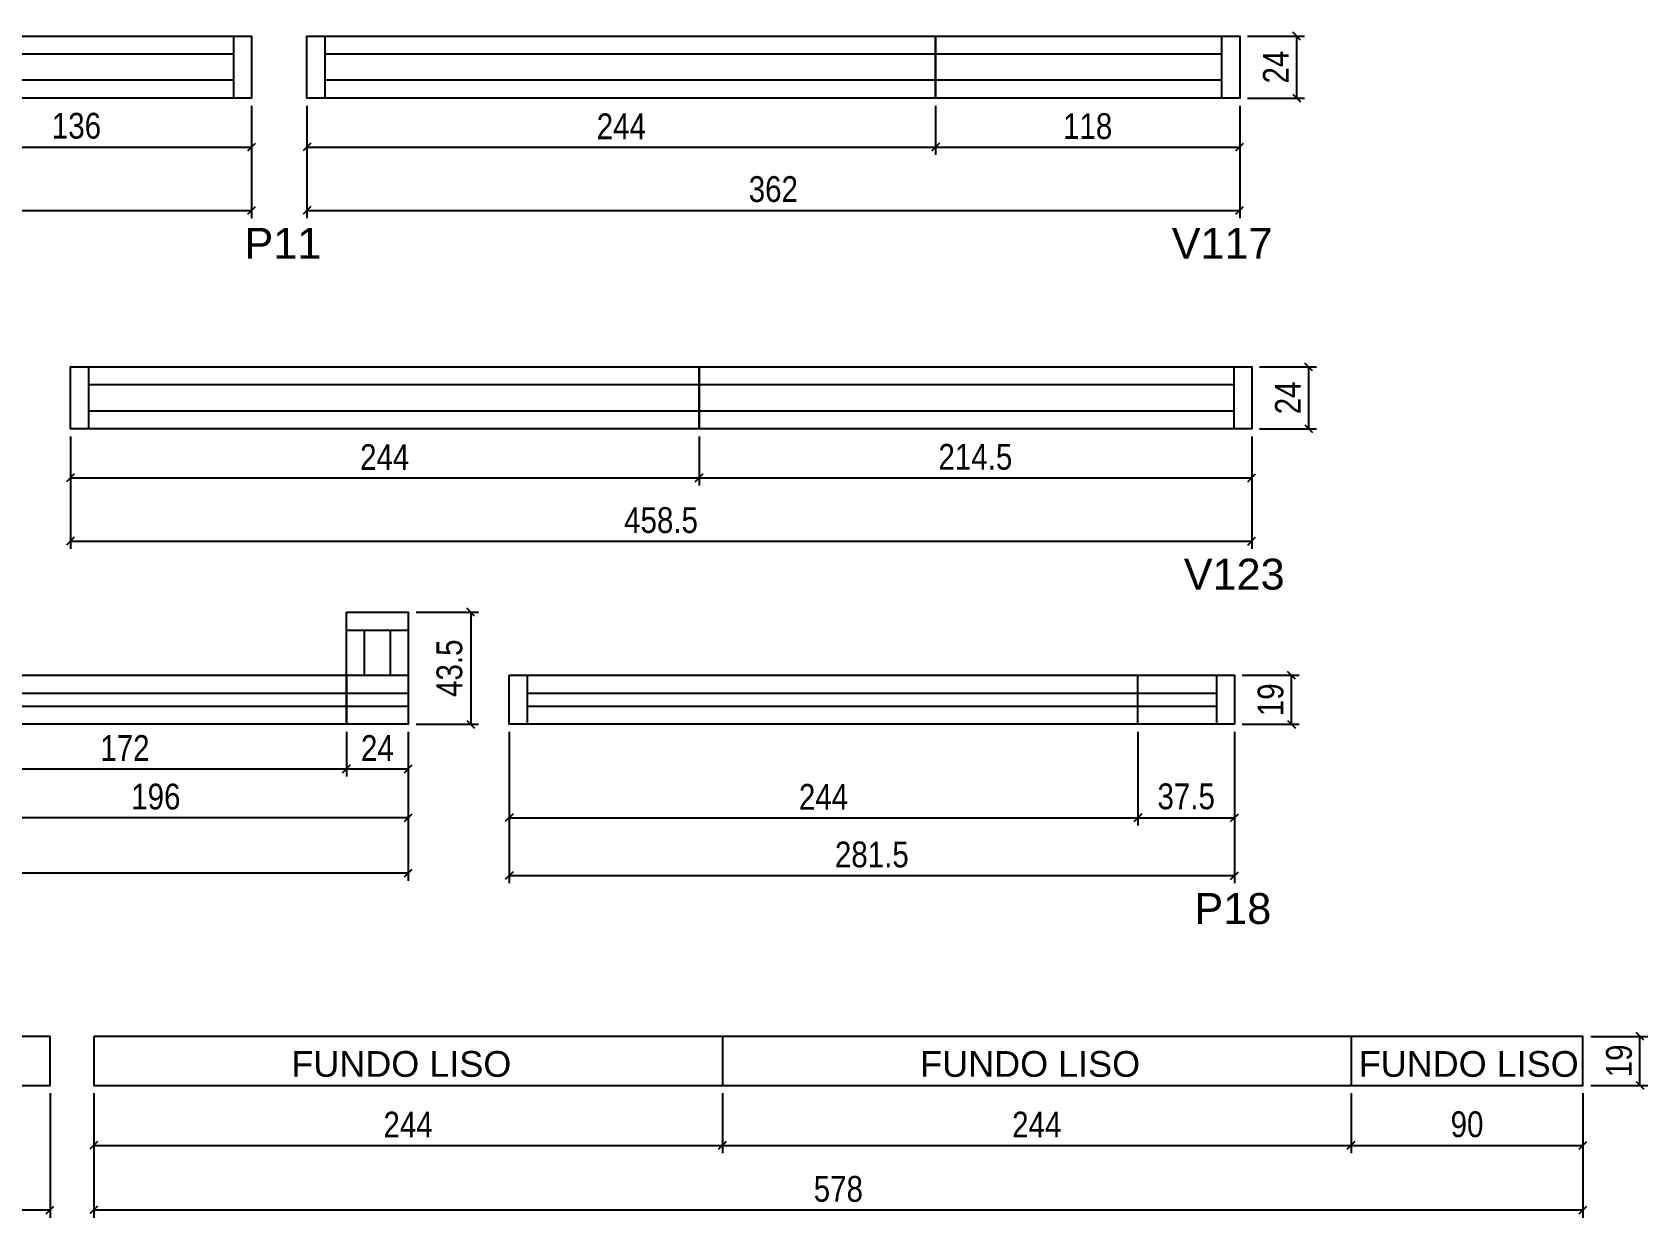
# Model space of a CAD drawing. Extents: x 1665 to 3026, y 15883 to 17753.
# Drawn here: x 2399 to 3026, y 17268 to 17729 of the extents above; entities that cross this region are included whole.
import ezdxf

# ---------------------------------------------------------------- set-up
doc = ezdxf.new("R2010")
doc.units = 0
for name, color, linetype in [('5', 5, 'Continuous'), ('COTA', 241, 'Continuous'), ('NOMENCLATURA', 7, 'Continuous'), ('Painéis', 200, 'Continuous'), ('SARR_2.2x7', 40, 'Continuous')]:
    doc.layers.add(name, color=color, linetype=linetype)
doc.styles.add('COTA TECNICA', font='techl___.ttf', dxfattribs={"height": 10})
doc.styles.add('COTA TECNICA-50', font='techl___.ttf', dxfattribs={"height": 10})
doc.styles.get("Standard").update_dxf_attribs({"font": 'arial.ttf'})
doc.dimstyles.new('COTA PAINEL-50', dxfattribs={"dimtxt": 10, "dimasz": 3, "dimexe": 3, "dimexo": 3, "dimgap": 3, "dimtad": 1, "dimdec": 1, "dimzin": 12, "dimdsep": 46, "dimtxsty": 'COTA TECNICA-50', "dimblk1": 'OBLIQUE', "dimblk2": 'OBLIQUE', "dimsah": 1, "dimcen": 0.9, "dimclrd": 4, "dimclre": 4, "dimclrt": 240, "dimadec": 1, "dimazin": 3, "dimtfac": 1, "dimtdec": 1, "dimtmove": 0, "dimatfit": 3, "dimfxl": 1, "dimtolj": 1, "dimtzin": 12, "dimarcsym": 0})
doc.dimstyles.new('PAINEL', dxfattribs={"dimtxt": 10, "dimasz": 3, "dimexe": 3, "dimexo": 3, "dimgap": 3, "dimtad": 1, "dimdec": 1, "dimzin": 12, "dimdsep": 46, "dimtxsty": 'COTA TECNICA', "dimblk1": 'OBLIQUE', "dimblk2": 'OBLIQUE', "dimsah": 1, "dimcen": 0.9, "dimclrd": 4, "dimclre": 4, "dimclrt": 240, "dimadec": 1, "dimazin": 3, "dimtfac": 1, "dimtdec": 1, "dimtmove": 0, "dimatfit": 3, "dimfxl": 1, "dimtolj": 1, "dimtzin": 12, "dimarcsym": 0})

# ---------------------------------------------------------------- blocks, each defined once
blk = doc.blocks.new('_Oblique')
at = {"color": 0, "linetype": 'ByBlock', "lineweight": -2}
blk.add_line((-0.5, -0.5), (0.5, 0.5), dxfattribs=at)
blk = doc.blocks.new('*D69')
at = {"layer": 'COTA', "color": 4, "linetype": 'ByBlock', "lineweight": -2, "transparency": 16777216}
for p, q in [((2413.8, 17571.66), (2413.8, 17552.61)), ((2657.8, 17571.66), (2657.8, 17552.61)), ((2413.8, 17555.61), (2657.8, 17555.61))]:
    blk.add_line(p, q, dxfattribs=at)
at = {"layer": 'Defpoints', "color": 0, "linetype": 'ByBlock', "transparency": 16777216}
for p in [(2413.8, 17574.66), (2657.8, 17574.66), (2657.8, 17555.61)]:
    blk.add_point(p, dxfattribs=at)
at = {"layer": 'COTA', "color": 4, "linetype": 'ByBlock', "lineweight": -2, "transparency": 16777216, "xscale": 3, "yscale": 3, "zscale": 3, "rotation": 180}
blk.add_blockref('_Oblique', (2413.8, 17555.61), dxfattribs=at)
at = {"layer": 'COTA', "color": 4, "linetype": 'ByBlock', "lineweight": -2, "transparency": 16777216, "xscale": 3, "yscale": 3, "zscale": 3}
blk.add_blockref('_Oblique', (2657.8, 17555.61), dxfattribs=at)
at = {"layer": 'COTA', "color": 240, "linetype": 'ByBlock', "transparency": 16777216, "insert": (2535.8, 17563.68), "char_height": 10, "attachment_point": 5, "style": 'COTA TECNICA-50'}
blk.add_mtext('\\A1;244', dxfattribs=at)
blk = doc.blocks.new('*D70')
at = {"layer": 'COTA', "color": 4, "linetype": 'ByBlock', "lineweight": -2, "transparency": 16777216}
for p, q in [((2657.8, 17571.66), (2657.8, 17552.61)), ((2872.3, 17571.66), (2872.3, 17552.61)), ((2657.8, 17555.61), (2872.3, 17555.61))]:
    blk.add_line(p, q, dxfattribs=at)
at = {"layer": 'Defpoints', "color": 0, "linetype": 'ByBlock', "transparency": 16777216}
for p in [(2657.8, 17574.66), (2872.3, 17574.66), (2872.3, 17555.61)]:
    blk.add_point(p, dxfattribs=at)
at = {"layer": 'COTA', "color": 4, "linetype": 'ByBlock', "lineweight": -2, "transparency": 16777216, "xscale": 3, "yscale": 3, "zscale": 3, "rotation": 180}
blk.add_blockref('_Oblique', (2657.8, 17555.61), dxfattribs=at)
at = {"layer": 'COTA', "color": 4, "linetype": 'ByBlock', "lineweight": -2, "transparency": 16777216, "xscale": 3, "yscale": 3, "zscale": 3}
blk.add_blockref('_Oblique', (2872.3, 17555.61), dxfattribs=at)
at = {"layer": 'COTA', "color": 240, "linetype": 'ByBlock', "transparency": 16777216, "insert": (2765.05, 17563.72), "char_height": 10, "attachment_point": 5, "style": 'COTA TECNICA-50'}
blk.add_mtext('\\A1;214.5', dxfattribs=at)
blk = doc.blocks.new('*D71')
at = {"layer": 'COTA', "color": 4, "lineweight": -2, "transparency": 16777216}
for p, q in [((2413.8, 17571.66), (2413.8, 17528.03)), ((2872.3, 17571.66), (2872.3, 17528.03)), ((2413.8, 17531.03), (2872.3, 17531.03))]:
    blk.add_line(p, q, dxfattribs=at)
at = {"layer": 'Defpoints', "color": 0, "transparency": 16777216}
for p in [(2413.8, 17574.66), (2872.3, 17574.66), (2872.3, 17531.03)]:
    blk.add_point(p, dxfattribs=at)
at = {"layer": 'COTA', "color": 4, "lineweight": -2, "transparency": 16777216, "xscale": 3, "yscale": 3, "zscale": 3, "rotation": 180}
blk.add_blockref('_Oblique', (2413.8, 17531.03), dxfattribs=at)
at = {"layer": 'COTA', "color": 4, "lineweight": -2, "transparency": 16777216, "xscale": 3, "yscale": 3, "zscale": 3}
blk.add_blockref('_Oblique', (2872.3, 17531.03), dxfattribs=at)
at = {"layer": 'COTA', "color": 240, "transparency": 16777216, "insert": (2643.05, 17539.16), "char_height": 10, "attachment_point": 5, "style": 'COTA TECNICA'}
blk.add_mtext('\\A1;458.5', dxfattribs=at)
blk = doc.blocks.new('*D73')
at = {"layer": 'COTA', "color": 4, "lineweight": -2, "transparency": 16777216}
for p, q in [((2875.3, 17598.66), (2897.42, 17598.66)), ((2894.42, 17574.66), (2894.42, 17598.66)), ((2875.3, 17574.66), (2897.42, 17574.66))]:
    blk.add_line(p, q, dxfattribs=at)
at = {"layer": 'Defpoints', "color": 0, "transparency": 16777216}
for p in [(2872.3, 17598.66), (2894.42, 17598.66), (2872.3, 17574.66)]:
    blk.add_point(p, dxfattribs=at)
at = {"layer": 'COTA', "color": 4, "lineweight": -2, "transparency": 16777216, "xscale": 3, "yscale": 3, "zscale": 3}
for p, rotation in [((2894.42, 17598.66), 90), ((2894.42, 17574.66), 270)]:
    blk.add_blockref('_Oblique', p, dxfattribs=dict(at, rotation=rotation))
at = {"layer": 'COTA', "color": 240, "transparency": 16777216, "insert": (2886.35, 17586.66), "char_height": 10, "attachment_point": 5, "rotation": 90, "style": 'COTA TECNICA'}
blk.add_mtext('\\A1;24', dxfattribs=at)
blk = doc.blocks.new('*D75')
at = {"layer": 'COTA', "color": 4, "linetype": 'ByBlock', "lineweight": -2, "transparency": 16777216}
for p, q in [((2348.17, 17700.03), (2348.17, 17680.98)), ((2484.17, 17700.03), (2484.17, 17680.98)), ((2348.17, 17683.98), (2484.17, 17683.98))]:
    blk.add_line(p, q, dxfattribs=at)
at = {"layer": 'Defpoints', "color": 0, "linetype": 'ByBlock', "transparency": 16777216}
for p in [(2348.17, 17703.03), (2484.17, 17703.03), (2484.17, 17683.98)]:
    blk.add_point(p, dxfattribs=at)
at = {"layer": 'COTA', "color": 4, "linetype": 'ByBlock', "lineweight": -2, "transparency": 16777216, "xscale": 3, "yscale": 3, "zscale": 3, "rotation": 180}
blk.add_blockref('_Oblique', (2348.17, 17683.98), dxfattribs=at)
at = {"layer": 'COTA', "color": 4, "linetype": 'ByBlock', "lineweight": -2, "transparency": 16777216, "xscale": 3, "yscale": 3, "zscale": 3}
blk.add_blockref('_Oblique', (2484.17, 17683.98), dxfattribs=at)
at = {"layer": 'COTA', "color": 240, "linetype": 'ByBlock', "transparency": 16777216, "insert": (2416.17, 17692.2), "char_height": 10, "attachment_point": 5, "style": 'COTA TECNICA-50'}
blk.add_mtext('\\A1;136', dxfattribs=at)
blk = doc.blocks.new('*D76')
at = {"layer": 'COTA', "color": 4, "lineweight": -2, "transparency": 16777216}
for p, q in [((2104.17, 17700.03), (2104.17, 17656.4)), ((2484.17, 17700.03), (2484.17, 17656.4)), ((2104.17, 17659.4), (2484.17, 17659.4))]:
    blk.add_line(p, q, dxfattribs=at)
at = {"layer": 'Defpoints', "color": 0, "transparency": 16777216}
for p in [(2104.17, 17703.03), (2484.17, 17703.03), (2484.17, 17659.4)]:
    blk.add_point(p, dxfattribs=at)
at = {"layer": 'COTA', "color": 4, "lineweight": -2, "transparency": 16777216, "xscale": 3, "yscale": 3, "zscale": 3, "rotation": 180}
blk.add_blockref('_Oblique', (2104.17, 17659.4), dxfattribs=at)
at = {"layer": 'COTA', "color": 4, "lineweight": -2, "transparency": 16777216, "xscale": 3, "yscale": 3, "zscale": 3}
blk.add_blockref('_Oblique', (2484.17, 17659.4), dxfattribs=at)
at = {"layer": 'COTA', "color": 240, "transparency": 16777216, "insert": (2294.17, 17668.02), "char_height": 10, "width": 195.5949, "attachment_point": 5, "style": 'COTA TECNICA'}
blk.add_mtext('\\A1;380 {\\H0.8x;(AJUSTAR NA CORTINA)}', dxfattribs=at)
blk = doc.blocks.new('*D77')
at = {"layer": 'COTA', "color": 4, "linetype": 'ByBlock', "lineweight": -2, "transparency": 16777216}
for p, q in [((2505.63, 17700.03), (2505.63, 17680.98)), ((2749.63, 17700.03), (2749.63, 17680.98)), ((2505.63, 17683.98), (2749.63, 17683.98))]:
    blk.add_line(p, q, dxfattribs=at)
at = {"layer": 'Defpoints', "color": 0, "linetype": 'ByBlock', "transparency": 16777216}
for p in [(2505.63, 17703.03), (2749.63, 17703.03), (2749.63, 17683.98)]:
    blk.add_point(p, dxfattribs=at)
at = {"layer": 'COTA', "color": 4, "linetype": 'ByBlock', "lineweight": -2, "transparency": 16777216, "xscale": 3, "yscale": 3, "zscale": 3, "rotation": 180}
blk.add_blockref('_Oblique', (2505.63, 17683.98), dxfattribs=at)
at = {"layer": 'COTA', "color": 4, "linetype": 'ByBlock', "lineweight": -2, "transparency": 16777216, "xscale": 3, "yscale": 3, "zscale": 3}
blk.add_blockref('_Oblique', (2749.63, 17683.98), dxfattribs=at)
at = {"layer": 'COTA', "color": 240, "linetype": 'ByBlock', "transparency": 16777216, "insert": (2627.63, 17692.05), "char_height": 10, "attachment_point": 5, "style": 'COTA TECNICA-50'}
blk.add_mtext('\\A1;244', dxfattribs=at)
blk = doc.blocks.new('*D78')
at = {"layer": 'COTA', "color": 4, "linetype": 'ByBlock', "lineweight": -2, "transparency": 16777216}
for p, q in [((2749.63, 17700.03), (2749.63, 17680.98)), ((2867.63, 17700.03), (2867.63, 17680.98)), ((2749.63, 17683.98), (2867.63, 17683.98))]:
    blk.add_line(p, q, dxfattribs=at)
at = {"layer": 'Defpoints', "color": 0, "linetype": 'ByBlock', "transparency": 16777216}
for p in [(2749.63, 17703.03), (2867.63, 17703.03), (2867.63, 17683.98)]:
    blk.add_point(p, dxfattribs=at)
at = {"layer": 'COTA', "color": 4, "linetype": 'ByBlock', "lineweight": -2, "transparency": 16777216, "xscale": 3, "yscale": 3, "zscale": 3, "rotation": 180}
blk.add_blockref('_Oblique', (2749.63, 17683.98), dxfattribs=at)
at = {"layer": 'COTA', "color": 4, "linetype": 'ByBlock', "lineweight": -2, "transparency": 16777216, "xscale": 3, "yscale": 3, "zscale": 3}
blk.add_blockref('_Oblique', (2867.63, 17683.98), dxfattribs=at)
at = {"layer": 'COTA', "color": 240, "linetype": 'ByBlock', "transparency": 16777216, "insert": (2808.63, 17692.07), "char_height": 10, "attachment_point": 5, "style": 'COTA TECNICA-50'}
blk.add_mtext('\\A1;118', dxfattribs=at)
blk = doc.blocks.new('*D79')
at = {"layer": 'COTA', "color": 4, "lineweight": -2, "transparency": 16777216}
for p, q in [((2505.63, 17700.03), (2505.63, 17656.4)), ((2867.63, 17700.03), (2867.63, 17656.4)), ((2505.63, 17659.4), (2867.63, 17659.4))]:
    blk.add_line(p, q, dxfattribs=at)
at = {"layer": 'Defpoints', "color": 0, "transparency": 16777216}
for p in [(2505.63, 17703.03), (2867.63, 17703.03), (2867.63, 17659.4)]:
    blk.add_point(p, dxfattribs=at)
at = {"layer": 'COTA', "color": 4, "lineweight": -2, "transparency": 16777216, "xscale": 3, "yscale": 3, "zscale": 3, "rotation": 180}
blk.add_blockref('_Oblique', (2505.63, 17659.4), dxfattribs=at)
at = {"layer": 'COTA', "color": 4, "lineweight": -2, "transparency": 16777216, "xscale": 3, "yscale": 3, "zscale": 3}
blk.add_blockref('_Oblique', (2867.63, 17659.4), dxfattribs=at)
at = {"layer": 'COTA', "color": 240, "transparency": 16777216, "insert": (2686.63, 17667.62), "char_height": 10, "attachment_point": 5, "style": 'COTA TECNICA'}
blk.add_mtext('\\A1;362', dxfattribs=at)
blk = doc.blocks.new('*D80')
at = {"layer": 'COTA', "color": 4, "lineweight": -2, "transparency": 16777216}
for p, q in [((2870.63, 17727.03), (2892.75, 17727.03)), ((2889.75, 17703.03), (2889.75, 17727.03)), ((2870.63, 17703.03), (2892.75, 17703.03))]:
    blk.add_line(p, q, dxfattribs=at)
at = {"layer": 'Defpoints', "color": 0, "transparency": 16777216}
for p in [(2867.63, 17727.03), (2889.75, 17727.03), (2867.63, 17703.03)]:
    blk.add_point(p, dxfattribs=at)
at = {"layer": 'COTA', "color": 4, "lineweight": -2, "transparency": 16777216, "xscale": 3, "yscale": 3, "zscale": 3}
for p, rotation in [((2889.75, 17727.03), 90), ((2889.75, 17703.03), 270)]:
    blk.add_blockref('_Oblique', p, dxfattribs=dict(at, rotation=rotation))
at = {"layer": 'COTA', "color": 240, "transparency": 16777216, "insert": (2881.67, 17715.03), "char_height": 10, "attachment_point": 5, "rotation": 90, "style": 'COTA TECNICA'}
blk.add_mtext('\\A1;24', dxfattribs=at)
blk = doc.blocks.new('*D85')
at = {"layer": 'COTA', "color": 4, "lineweight": -2, "transparency": 16777216}
for p, q in [((2105.01, 17456.98), (2105.01, 17399.26)), ((2544.96, 17456.98), (2544.96, 17399.26)), ((2105.01, 17402.26), (2544.96, 17402.26))]:
    blk.add_line(p, q, dxfattribs=at)
at = {"layer": 'Defpoints', "color": 0, "transparency": 16777216}
for p in [(2105.01, 17459.98), (2544.96, 17459.98), (2544.96, 17402.26)]:
    blk.add_point(p, dxfattribs=at)
at = {"layer": 'COTA', "color": 4, "lineweight": -2, "transparency": 16777216, "xscale": 3, "yscale": 3, "zscale": 3, "rotation": 180}
blk.add_blockref('_Oblique', (2105.01, 17402.26), dxfattribs=at)
at = {"layer": 'COTA', "color": 4, "lineweight": -2, "transparency": 16777216, "xscale": 3, "yscale": 3, "zscale": 3}
blk.add_blockref('_Oblique', (2544.96, 17402.26), dxfattribs=at)
at = {"layer": 'COTA', "color": 240, "transparency": 16777216, "insert": (2324.98, 17410.36), "char_height": 10, "attachment_point": 5, "style": 'COTA TECNICA'}
blk.add_mtext('\\A1;440', dxfattribs=at)
blk = doc.blocks.new('*D86')
at = {"layer": 'COTA', "color": 4, "lineweight": -2, "transparency": 16777216}
for p, q in [((2349.01, 17456.98), (2349.01, 17420.72)), ((2544.96, 17456.98), (2544.96, 17420.72)), ((2544.96, 17423.72), (2349.01, 17423.72))]:
    blk.add_line(p, q, dxfattribs=at)
at = {"layer": 'Defpoints', "color": 0, "transparency": 16777216}
for p in [(2349.01, 17459.98), (2544.96, 17459.98), (2349.01, 17423.72)]:
    blk.add_point(p, dxfattribs=at)
at = {"layer": 'COTA', "color": 4, "lineweight": -2, "transparency": 16777216, "xscale": 3, "yscale": 3, "zscale": 3, "rotation": 180}
blk.add_blockref('_Oblique', (2349.01, 17423.72), dxfattribs=at)
at = {"layer": 'COTA', "color": 4, "lineweight": -2, "transparency": 16777216, "xscale": 3, "yscale": 3, "zscale": 3}
blk.add_blockref('_Oblique', (2544.96, 17423.72), dxfattribs=at)
at = {"layer": 'COTA', "color": 240, "transparency": 16777216, "insert": (2446.98, 17431.85), "char_height": 10, "attachment_point": 5, "style": 'COTA TECNICA'}
blk.add_mtext('\\A1;196', dxfattribs=at)
blk = doc.blocks.new('*D87')
at = {"layer": 'COTA', "color": 4, "lineweight": -2, "transparency": 16777216}
for p, q in [((2349.01, 17456.98), (2349.01, 17439.68)), ((2520.96, 17456.98), (2520.96, 17439.68)), ((2349.01, 17442.68), (2520.96, 17442.68))]:
    blk.add_line(p, q, dxfattribs=at)
at = {"layer": 'Defpoints', "color": 0, "transparency": 16777216}
for p in [(2349.01, 17459.98), (2520.96, 17459.98), (2520.96, 17442.68)]:
    blk.add_point(p, dxfattribs=at)
at = {"layer": 'COTA', "color": 4, "lineweight": -2, "transparency": 16777216, "xscale": 3, "yscale": 3, "zscale": 3, "rotation": 180}
blk.add_blockref('_Oblique', (2349.01, 17442.68), dxfattribs=at)
at = {"layer": 'COTA', "color": 4, "lineweight": -2, "transparency": 16777216, "xscale": 3, "yscale": 3, "zscale": 3}
blk.add_blockref('_Oblique', (2520.96, 17442.68), dxfattribs=at)
at = {"layer": 'COTA', "color": 240, "transparency": 16777216, "insert": (2434.98, 17450.75), "char_height": 10, "attachment_point": 5, "style": 'COTA TECNICA'}
blk.add_mtext('\\A1;172', dxfattribs=at)
blk = doc.blocks.new('*D88')
at = {"layer": 'COTA', "color": 4, "lineweight": -2, "transparency": 16777216}
for p, q in [((2520.96, 17456.98), (2520.96, 17439.68)), ((2544.96, 17456.98), (2544.96, 17439.68)), ((2520.96, 17442.68), (2544.96, 17442.68))]:
    blk.add_line(p, q, dxfattribs=at)
at = {"layer": 'Defpoints', "color": 0, "transparency": 16777216}
for p in [(2520.96, 17459.98), (2544.96, 17459.98), (2544.96, 17442.68)]:
    blk.add_point(p, dxfattribs=at)
at = {"layer": 'COTA', "color": 4, "lineweight": -2, "transparency": 16777216, "xscale": 3, "yscale": 3, "zscale": 3, "rotation": 180}
blk.add_blockref('_Oblique', (2520.96, 17442.68), dxfattribs=at)
at = {"layer": 'COTA', "color": 4, "lineweight": -2, "transparency": 16777216, "xscale": 3, "yscale": 3, "zscale": 3}
blk.add_blockref('_Oblique', (2544.96, 17442.68), dxfattribs=at)
at = {"layer": 'COTA', "color": 240, "transparency": 16777216, "insert": (2532.96, 17450.75), "char_height": 10, "attachment_point": 5, "style": 'COTA TECNICA'}
blk.add_mtext('\\A1;24', dxfattribs=at)
blk = doc.blocks.new('*D89')
at = {"layer": 'COTA', "color": 4, "lineweight": -2, "transparency": 16777216}
for p, q in [((2547.96, 17503.48), (2572.19, 17503.48)), ((2569.19, 17503.48), (2569.19, 17459.98)), ((2547.96, 17459.98), (2572.19, 17459.98))]:
    blk.add_line(p, q, dxfattribs=at)
at = {"layer": 'Defpoints', "color": 0, "transparency": 16777216}
for p in [(2544.96, 17503.48), (2544.96, 17459.98), (2569.19, 17459.98)]:
    blk.add_point(p, dxfattribs=at)
at = {"layer": 'COTA', "color": 4, "lineweight": -2, "transparency": 16777216, "xscale": 3, "yscale": 3, "zscale": 3}
for p, rotation in [((2569.19, 17503.48), 90), ((2569.19, 17459.98), 270)]:
    blk.add_blockref('_Oblique', p, dxfattribs=dict(at, rotation=rotation))
at = {"layer": 'COTA', "color": 240, "transparency": 16777216, "insert": (2560.97, 17481.73), "char_height": 10, "attachment_point": 5, "rotation": 90, "style": 'COTA TECNICA'}
blk.add_mtext('\\A1;43.5', dxfattribs=at)
blk = doc.blocks.new('*D90')
at = {"layer": 'COTA', "color": 4, "lineweight": -2, "transparency": 16777216}
for p, q in [((2584.12, 17456.98), (2584.12, 17398.26)), ((2865.62, 17456.98), (2865.62, 17398.26)), ((2584.12, 17401.26), (2865.62, 17401.26))]:
    blk.add_line(p, q, dxfattribs=at)
at = {"layer": 'Defpoints', "color": 0, "transparency": 16777216}
for p in [(2584.12, 17459.98), (2865.62, 17459.98), (2865.62, 17401.26)]:
    blk.add_point(p, dxfattribs=at)
at = {"layer": 'COTA', "color": 4, "lineweight": -2, "transparency": 16777216, "xscale": 3, "yscale": 3, "zscale": 3, "rotation": 180}
blk.add_blockref('_Oblique', (2584.12, 17401.26), dxfattribs=at)
at = {"layer": 'COTA', "color": 4, "lineweight": -2, "transparency": 16777216, "xscale": 3, "yscale": 3, "zscale": 3}
blk.add_blockref('_Oblique', (2865.62, 17401.26), dxfattribs=at)
at = {"layer": 'COTA', "color": 240, "transparency": 16777216, "insert": (2724.87, 17409.39), "char_height": 10, "attachment_point": 5, "style": 'COTA TECNICA'}
blk.add_mtext('\\A1;281.5', dxfattribs=at)
blk = doc.blocks.new('*D91')
at = {"layer": 'COTA', "color": 4, "lineweight": -2, "transparency": 16777216}
for p, q in [((2584.12, 17456.98), (2584.12, 17420.72)), ((2828.12, 17456.98), (2828.12, 17420.72)), ((2584.12, 17423.72), (2828.12, 17423.72))]:
    blk.add_line(p, q, dxfattribs=at)
at = {"layer": 'Defpoints', "color": 0, "transparency": 16777216}
for p in [(2584.12, 17459.98), (2828.12, 17459.98), (2828.12, 17423.72)]:
    blk.add_point(p, dxfattribs=at)
at = {"layer": 'COTA', "color": 4, "lineweight": -2, "transparency": 16777216, "xscale": 3, "yscale": 3, "zscale": 3, "rotation": 180}
blk.add_blockref('_Oblique', (2584.12, 17423.72), dxfattribs=at)
at = {"layer": 'COTA', "color": 4, "lineweight": -2, "transparency": 16777216, "xscale": 3, "yscale": 3, "zscale": 3}
blk.add_blockref('_Oblique', (2828.12, 17423.72), dxfattribs=at)
at = {"layer": 'COTA', "color": 240, "transparency": 16777216, "insert": (2706.12, 17431.79), "char_height": 10, "attachment_point": 5, "style": 'COTA TECNICA'}
blk.add_mtext('\\A1;244', dxfattribs=at)
blk = doc.blocks.new('*D92')
at = {"layer": 'COTA', "color": 4, "lineweight": -2, "transparency": 16777216}
for p, q in [((2828.12, 17456.98), (2828.12, 17420.72)), ((2865.62, 17456.98), (2865.62, 17420.72)), ((2828.12, 17423.72), (2865.62, 17423.72))]:
    blk.add_line(p, q, dxfattribs=at)
at = {"layer": 'Defpoints', "color": 0, "transparency": 16777216}
for p in [(2828.12, 17459.98), (2865.62, 17459.98), (2865.62, 17423.72)]:
    blk.add_point(p, dxfattribs=at)
at = {"layer": 'COTA', "color": 4, "lineweight": -2, "transparency": 16777216, "xscale": 3, "yscale": 3, "zscale": 3, "rotation": 180}
blk.add_blockref('_Oblique', (2828.12, 17423.72), dxfattribs=at)
at = {"layer": 'COTA', "color": 4, "lineweight": -2, "transparency": 16777216, "xscale": 3, "yscale": 3, "zscale": 3}
blk.add_blockref('_Oblique', (2865.62, 17423.72), dxfattribs=at)
at = {"layer": 'COTA', "color": 240, "transparency": 16777216, "insert": (2846.87, 17431.94), "char_height": 10, "attachment_point": 5, "style": 'COTA TECNICA'}
blk.add_mtext('\\A1;37.5', dxfattribs=at)
blk = doc.blocks.new('*D93')
at = {"layer": 'COTA', "color": 4, "lineweight": -2, "transparency": 16777216}
for p, q in [((2868.62, 17478.98), (2890.74, 17478.98)), ((2887.74, 17459.98), (2887.74, 17478.98)), ((2868.62, 17459.98), (2890.74, 17459.98))]:
    blk.add_line(p, q, dxfattribs=at)
at = {"layer": 'Defpoints', "color": 0, "transparency": 16777216}
for p in [(2865.62, 17478.98), (2887.74, 17478.98), (2865.62, 17459.98)]:
    blk.add_point(p, dxfattribs=at)
at = {"layer": 'COTA', "color": 4, "lineweight": -2, "transparency": 16777216, "xscale": 3, "yscale": 3, "zscale": 3}
for p, rotation in [((2887.74, 17478.98), 90), ((2887.74, 17459.98), 270)]:
    blk.add_blockref('_Oblique', p, dxfattribs=dict(at, rotation=rotation))
at = {"layer": 'COTA', "color": 240, "transparency": 16777216, "insert": (2879.65, 17469.48), "char_height": 10, "attachment_point": 5, "rotation": 90, "style": 'COTA TECNICA'}
blk.add_mtext('\\A1;19', dxfattribs=at)
blk = doc.blocks.new('*D109')
at = {"layer": 'COTA', "color": 4, "linetype": 'ByBlock', "lineweight": -2, "transparency": 16777216}
for p, q in [((2276.93, 17316.84), (2276.93, 17268.47)), ((2405.93, 17316.84), (2405.93, 17268.47)), ((2276.93, 17271.47), (2405.93, 17271.47))]:
    blk.add_line(p, q, dxfattribs=at)
at = {"layer": 'Defpoints', "color": 0, "linetype": 'ByBlock', "transparency": 16777216}
for p in [(2276.93, 17319.84), (2405.93, 17319.84), (2405.93, 17271.47)]:
    blk.add_point(p, dxfattribs=at)
at = {"layer": 'COTA', "color": 4, "linetype": 'ByBlock', "lineweight": -2, "transparency": 16777216, "xscale": 3, "yscale": 3, "zscale": 3, "rotation": 180}
blk.add_blockref('_Oblique', (2276.93, 17271.47), dxfattribs=at)
at = {"layer": 'COTA', "color": 4, "linetype": 'ByBlock', "lineweight": -2, "transparency": 16777216, "xscale": 3, "yscale": 3, "zscale": 3}
blk.add_blockref('_Oblique', (2405.93, 17271.47), dxfattribs=at)
at = {"layer": 'COTA', "color": 240, "linetype": 'ByBlock', "transparency": 16777216, "insert": (2341.43, 17279.56), "char_height": 10, "attachment_point": 5, "style": 'COTA TECNICA-50'}
blk.add_mtext('\\A1;129', dxfattribs=at)
blk = doc.blocks.new('*D110')
at = {"layer": 'COTA', "color": 4, "linetype": 'ByBlock', "lineweight": -2, "transparency": 16777216}
for p, q in [((2422.87, 17316.84), (2422.87, 17268.47)), ((3000.87, 17316.84), (3000.87, 17268.47)), ((2422.87, 17271.47), (3000.87, 17271.47))]:
    blk.add_line(p, q, dxfattribs=at)
at = {"layer": 'Defpoints', "color": 0, "linetype": 'ByBlock', "transparency": 16777216}
for p in [(2422.87, 17319.84), (3000.87, 17319.84), (3000.87, 17271.47)]:
    blk.add_point(p, dxfattribs=at)
at = {"layer": 'COTA', "color": 4, "linetype": 'ByBlock', "lineweight": -2, "transparency": 16777216, "xscale": 3, "yscale": 3, "zscale": 3, "rotation": 180}
blk.add_blockref('_Oblique', (2422.87, 17271.47), dxfattribs=at)
at = {"layer": 'COTA', "color": 4, "linetype": 'ByBlock', "lineweight": -2, "transparency": 16777216, "xscale": 3, "yscale": 3, "zscale": 3}
blk.add_blockref('_Oblique', (3000.87, 17271.47), dxfattribs=at)
at = {"layer": 'COTA', "color": 240, "linetype": 'ByBlock', "transparency": 16777216, "insert": (2711.87, 17279.61), "char_height": 10, "attachment_point": 5, "style": 'COTA TECNICA-50'}
blk.add_mtext('\\A1;578', dxfattribs=at)
blk = doc.blocks.new('*D111')
at = {"layer": 'COTA', "color": 4, "lineweight": -2, "transparency": 16777216}
for p, q in [((3003.87, 17338.84), (3025.99, 17338.84)), ((3022.99, 17319.84), (3022.99, 17338.84)), ((3003.87, 17319.84), (3025.99, 17319.84))]:
    blk.add_line(p, q, dxfattribs=at)
at = {"layer": 'Defpoints', "color": 0, "transparency": 16777216}
for p in [(3000.87, 17338.84), (3022.99, 17338.84), (3000.87, 17319.84)]:
    blk.add_point(p, dxfattribs=at)
at = {"layer": 'COTA', "color": 4, "lineweight": -2, "transparency": 16777216, "xscale": 3, "yscale": 3, "zscale": 3}
for p, rotation in [((3022.99, 17338.84), 90), ((3022.99, 17319.84), 270)]:
    blk.add_blockref('_Oblique', p, dxfattribs=dict(at, rotation=rotation))
at = {"layer": 'COTA', "color": 240, "transparency": 16777216, "insert": (3014.9, 17329.34), "char_height": 10, "attachment_point": 5, "rotation": 90, "style": 'COTA TECNICA'}
blk.add_mtext('\\A1;19', dxfattribs=at)
blk = doc.blocks.new('*D112')
at = {"layer": 'COTA', "color": 4, "linetype": 'ByBlock', "lineweight": -2, "transparency": 16777216}
for p, q in [((2422.87, 17316.84), (2422.87, 17293.54)), ((2666.87, 17316.84), (2666.87, 17293.54)), ((2422.87, 17296.54), (2666.87, 17296.54))]:
    blk.add_line(p, q, dxfattribs=at)
at = {"layer": 'Defpoints', "color": 0, "linetype": 'ByBlock', "transparency": 16777216}
for p in [(2422.87, 17319.84), (2666.87, 17319.84), (2666.87, 17296.54)]:
    blk.add_point(p, dxfattribs=at)
at = {"layer": 'COTA', "color": 4, "linetype": 'ByBlock', "lineweight": -2, "transparency": 16777216, "xscale": 3, "yscale": 3, "zscale": 3, "rotation": 180}
blk.add_blockref('_Oblique', (2422.87, 17296.54), dxfattribs=at)
at = {"layer": 'COTA', "color": 4, "linetype": 'ByBlock', "lineweight": -2, "transparency": 16777216, "xscale": 3, "yscale": 3, "zscale": 3}
blk.add_blockref('_Oblique', (2666.87, 17296.54), dxfattribs=at)
at = {"layer": 'COTA', "color": 240, "linetype": 'ByBlock', "transparency": 16777216, "insert": (2544.87, 17304.61), "char_height": 10, "attachment_point": 5, "style": 'COTA TECNICA-50'}
blk.add_mtext('\\A1;244', dxfattribs=at)
blk = doc.blocks.new('*D113')
at = {"layer": 'COTA', "color": 4, "linetype": 'ByBlock', "lineweight": -2, "transparency": 16777216}
for p, q in [((2666.87, 17316.84), (2666.87, 17293.54)), ((2910.87, 17316.84), (2910.87, 17293.54)), ((2666.87, 17296.54), (2910.87, 17296.54))]:
    blk.add_line(p, q, dxfattribs=at)
at = {"layer": 'Defpoints', "color": 0, "linetype": 'ByBlock', "transparency": 16777216}
for p in [(2666.87, 17319.84), (2910.87, 17319.84), (2910.87, 17296.54)]:
    blk.add_point(p, dxfattribs=at)
at = {"layer": 'COTA', "color": 4, "linetype": 'ByBlock', "lineweight": -2, "transparency": 16777216, "xscale": 3, "yscale": 3, "zscale": 3, "rotation": 180}
blk.add_blockref('_Oblique', (2666.87, 17296.54), dxfattribs=at)
at = {"layer": 'COTA', "color": 4, "linetype": 'ByBlock', "lineweight": -2, "transparency": 16777216, "xscale": 3, "yscale": 3, "zscale": 3}
blk.add_blockref('_Oblique', (2910.87, 17296.54), dxfattribs=at)
at = {"layer": 'COTA', "color": 240, "linetype": 'ByBlock', "transparency": 16777216, "insert": (2788.87, 17304.61), "char_height": 10, "attachment_point": 5, "style": 'COTA TECNICA-50'}
blk.add_mtext('\\A1;244', dxfattribs=at)
blk = doc.blocks.new('*D114')
at = {"layer": 'COTA', "color": 4, "linetype": 'ByBlock', "lineweight": -2, "transparency": 16777216}
for p, q in [((2910.87, 17316.84), (2910.87, 17293.54)), ((3000.87, 17316.84), (3000.87, 17293.54)), ((2910.87, 17296.54), (3000.87, 17296.54))]:
    blk.add_line(p, q, dxfattribs=at)
at = {"layer": 'Defpoints', "color": 0, "linetype": 'ByBlock', "transparency": 16777216}
for p in [(2910.87, 17319.84), (3000.87, 17319.84), (3000.87, 17296.54)]:
    blk.add_point(p, dxfattribs=at)
at = {"layer": 'COTA', "color": 4, "linetype": 'ByBlock', "lineweight": -2, "transparency": 16777216, "xscale": 3, "yscale": 3, "zscale": 3, "rotation": 180}
blk.add_blockref('_Oblique', (2910.87, 17296.54), dxfattribs=at)
at = {"layer": 'COTA', "color": 4, "linetype": 'ByBlock', "lineweight": -2, "transparency": 16777216, "xscale": 3, "yscale": 3, "zscale": 3}
blk.add_blockref('_Oblique', (3000.87, 17296.54), dxfattribs=at)
at = {"layer": 'COTA', "color": 240, "linetype": 'ByBlock', "transparency": 16777216, "insert": (2955.87, 17304.67), "char_height": 10, "attachment_point": 5, "style": 'COTA TECNICA-50'}
blk.add_mtext('\\A1;90', dxfattribs=at)

msp = doc.modelspace()

# ---------------------------------------------------------------- linework, layer by layer
at = {"layer": 'Painéis'}
for p, q in [((2828.12, 17459.98), (2828.12, 17478.98)), ((2666.87, 17338.84), (2666.87, 17319.84)), ((2910.87, 17338.84), (2910.87, 17319.84))]:
    msp.add_line(p, q, dxfattribs=at)
for points in [[(2348.17, 17727.03), (2484.17, 17727.03), (2484.17, 17703.03), (2348.17, 17703.03)], [(2749.63, 17703.03), (2505.63, 17703.03), (2505.63, 17727.03), (2749.63, 17727.03)], [(2749.63, 17727.03), (2867.63, 17727.03), (2867.63, 17703.03), (2749.63, 17703.03)], [(2657.8, 17574.66), (2413.8, 17574.66), (2413.8, 17598.66), (2657.8, 17598.66)], [(2657.8, 17598.66), (2872.3, 17598.66), (2872.3, 17574.66), (2657.8, 17574.66)], [(2520.96, 17459.98), (2105.01, 17459.98), (2105.01, 17478.98), (2520.96, 17478.98)], [(2584.12, 17478.98), (2865.62, 17478.98), (2865.62, 17459.98), (2584.12, 17459.98)]]:
    msp.add_lwpolyline(points, close=True, dxfattribs=at)
for points in [[(2520.96, 17503.48), (2544.96, 17503.48), (2544.96, 17459.98), (2520.96, 17459.98), (2520.96, 17503.48)], [(2276.93, 17338.84), (2276.93, 17319.84), (2405.93, 17319.84), (2405.93, 17338.84), (2276.93, 17338.84)], [(2422.87, 17338.84), (2422.87, 17319.84), (3000.87, 17319.84), (3000.87, 17338.84), (2422.87, 17338.84)]]:
    msp.add_lwpolyline(points, dxfattribs=at)
at = {"layer": 'SARR_2.2x7', "linetype": 'Continuous'}
for p, q in [((2477.17, 17727.03), (2477.17, 17703.03)), ((2512.63, 17727.03), (2512.63, 17703.03)), ((2860.63, 17727.03), (2860.63, 17703.03)), ((2477.17, 17720.03), (2348.17, 17720.03)), ((2749.63, 17720.03), (2512.63, 17720.03)), ((2860.63, 17720.03), (2749.63, 17720.03)), ((2348.17, 17710.03), (2477.17, 17710.03)), ((2512.63, 17710.03), (2749.63, 17710.03)), ((2749.63, 17710.03), (2860.63, 17710.03)), ((2420.8, 17598.66), (2420.8, 17574.66)), ((2865.3, 17598.66), (2865.3, 17574.66)), ((2657.8, 17591.66), (2420.8, 17591.66)), ((2865.3, 17591.66), (2657.8, 17591.66)), ((2420.8, 17581.66), (2657.8, 17581.66)), ((2657.8, 17581.66), (2865.3, 17581.66)), ((2520.96, 17496.48), (2544.96, 17496.48)), ((2527.96, 17478.98), (2527.96, 17496.48)), ((2537.96, 17496.48), (2537.96, 17478.98)), ((2520.96, 17478.98), (2544.96, 17478.98)), ((2591.12, 17478.98), (2591.12, 17459.98)), ((2858.62, 17478.98), (2858.62, 17459.98)), ((2544.96, 17471.98), (2349.01, 17471.98)), ((2349.01, 17466.98), (2544.96, 17466.98)), ((2858.62, 17471.98), (2591.12, 17471.98)), ((2591.12, 17466.98), (2858.62, 17466.98))]:
    msp.add_line(p, q, dxfattribs=at)

# ---------------------------------------------------------------- texts
at = {"layer": '5', "linetype": 'Continuous'}
for s, p in [('P11', (2481.37, 17640.62)), ('V117', (2841.26, 17640.62)), ('V123', (2845.93, 17512.25)), ('P18', (2850.06, 17382.48))]:
    msp.add_text(s, height=12, rotation=359.99996, dxfattribs=at).set_placement(p)
at = {"layer": 'NOMENCLATURA', "linetype": 'Continuous'}
for p in [(2499.57, 17323.15), (2743.63, 17323.15), (2913.83, 17323.15)]:
    msp.add_text('FUNDO LISO', height=10, dxfattribs=at).set_placement(p)

# ---------------------------------------------------------------- dimensions: what is measured, and where the dimension line sits
at = {"layer": 'COTA'}
for base, p1, p2, picture, middle in [((2889.75, 17727.03), (2867.63, 17703.03), (2867.63, 17727.03), '*D80', (2881.67, 17715.03)), ((2894.42, 17598.66), (2872.3, 17574.66), (2872.3, 17598.66), '*D73', (2886.35, 17586.66)), ((2569.19, 17459.98), (2544.96, 17503.48), (2544.96, 17459.98), '*D89', (2560.97, 17481.73)), ((2887.74, 17478.98), (2865.62, 17459.98), (2865.62, 17478.98), '*D93', (2879.65, 17469.48)), ((3022.99, 17338.84), (3000.87, 17319.84), (3000.87, 17338.84), '*D111', (3014.9, 17329.34))]:
    dim = msp.add_linear_dim(base=base, p1=p1, p2=p2, angle=90, dimstyle='PAINEL', dxfattribs=at)
    dim.commit()
    dim.dimension.update_dxf_attribs({"geometry": picture, "text_midpoint": middle})
dim = msp.add_linear_dim(base=(2484.17, 17659.4), p1=(2104.17, 17703.03), p2=(2484.17, 17703.03), text='<> {\\H0.8x;(AJUSTAR NA CORTINA)}', dimstyle='PAINEL', dxfattribs=at)
dim.commit()
dim.dimension.update_dxf_attribs({"geometry": '*D76', "text_midpoint": (2294.17, 17668.02)})
at = {"layer": 'COTA', "color": 1, "linetype": 'ByBlock'}
for base, p1, p2, picture, middle in [((2484.17, 17683.98), (2348.17, 17703.03), (2484.17, 17703.03), '*D75', (2416.17, 17692.2)), ((2749.63, 17683.98), (2505.63, 17703.03), (2749.63, 17703.03), '*D77', (2627.63, 17692.05)), ((2867.63, 17683.98), (2749.63, 17703.03), (2867.63, 17703.03), '*D78', (2808.63, 17692.07)), ((2657.8, 17555.61), (2413.8, 17574.66), (2657.8, 17574.66), '*D69', (2535.8, 17563.68)), ((2872.3, 17555.61), (2657.8, 17574.66), (2872.3, 17574.66), '*D70', (2765.05, 17563.72)), ((2405.93, 17271.47), (2276.93, 17319.84), (2405.93, 17319.84), '*D109', (2341.43, 17279.56)), ((3000.87, 17271.47), (2422.87, 17319.84), (3000.87, 17319.84), '*D110', (2711.87, 17279.61)), ((2666.87, 17296.54), (2422.87, 17319.84), (2666.87, 17319.84), '*D112', (2544.87, 17304.61)), ((2910.87, 17296.54), (2666.87, 17319.84), (2910.87, 17319.84), '*D113', (2788.87, 17304.61)), ((3000.87, 17296.54), (2910.87, 17319.84), (3000.87, 17319.84), '*D114', (2955.87, 17304.67))]:
    dim = msp.add_linear_dim(base=base, p1=p1, p2=p2, dimstyle='COTA PAINEL-50', override={"dimarcsym": 1}, dxfattribs=at)
    dim.commit()
    dim.dimension.update_dxf_attribs({"geometry": picture, "text_midpoint": middle})
at = {"layer": 'COTA'}
for base, p1, p2, picture, middle in [((2867.63, 17659.4), (2505.63, 17703.03), (2867.63, 17703.03), '*D79', (2686.63, 17667.62)), ((2872.3, 17531.03), (2413.8, 17574.66), (2872.3, 17574.66), '*D71', (2643.05, 17539.16)), ((2544.9596, 17402.2552), (2105.0077, 17459.9823), (2544.9596, 17459.9823), '*D85', (2324.9837, 17410.3575)), ((2349.0077, 17423.7179), (2544.9596, 17459.9823), (2349.0077, 17459.9823), '*D86', (2446.9837, 17431.8495)), ((2520.9596, 17442.6768), (2349.0077, 17459.9823), (2520.9596, 17459.9823), '*D87', (2434.9837, 17450.7499)), ((2544.96, 17442.68), (2520.96, 17459.98), (2544.96, 17459.98), '*D88', (2532.96, 17450.75)), ((2865.62, 17401.26), (2584.12, 17459.98), (2865.62, 17459.98), '*D90', (2724.87, 17409.39)), ((2828.12, 17423.72), (2584.12, 17459.98), (2828.12, 17459.98), '*D91', (2706.12, 17431.79)), ((2865.62, 17423.72), (2828.12, 17459.98), (2865.62, 17459.98), '*D92', (2846.87, 17431.94))]:
    dim = msp.add_linear_dim(base=base, p1=p1, p2=p2, dimstyle='PAINEL', dxfattribs=at)
    dim.commit()
    dim.dimension.update_dxf_attribs({"geometry": picture, "text_midpoint": middle})

doc.saveas('drawing.dxf')
